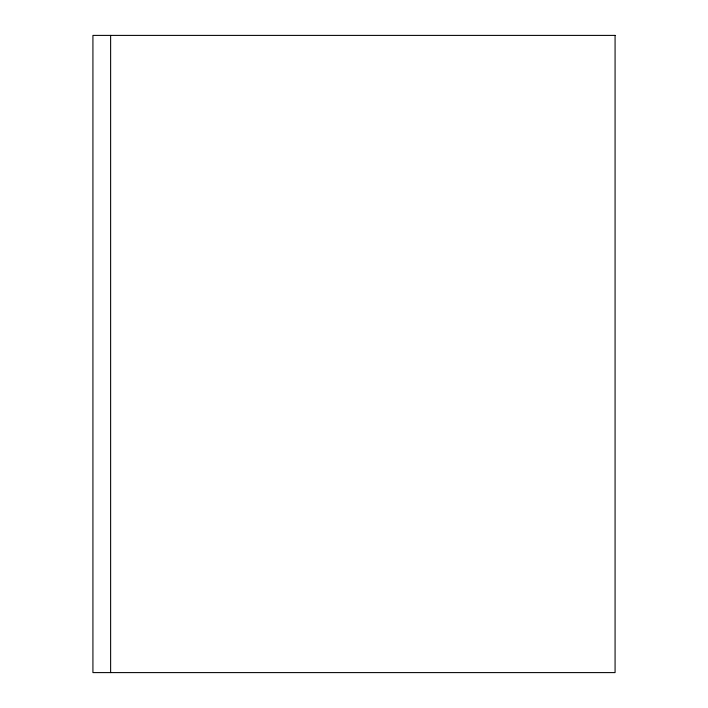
<?xml version="1.0" encoding="UTF-8"?>
<svg xmlns="http://www.w3.org/2000/svg" width="708" height="708" viewBox="0 0 708 708"><rect width="100%" height="100%" fill="white"/><g stroke="black" fill="none" stroke-linecap="round" stroke-linejoin="round"><path stroke-width="1.06" d="M110.625 35.4L110.625 672.6M615.075 35.4L92.925 35.4L92.925 672.6L615.075 672.6L615.075 35.4"/></g></svg>
